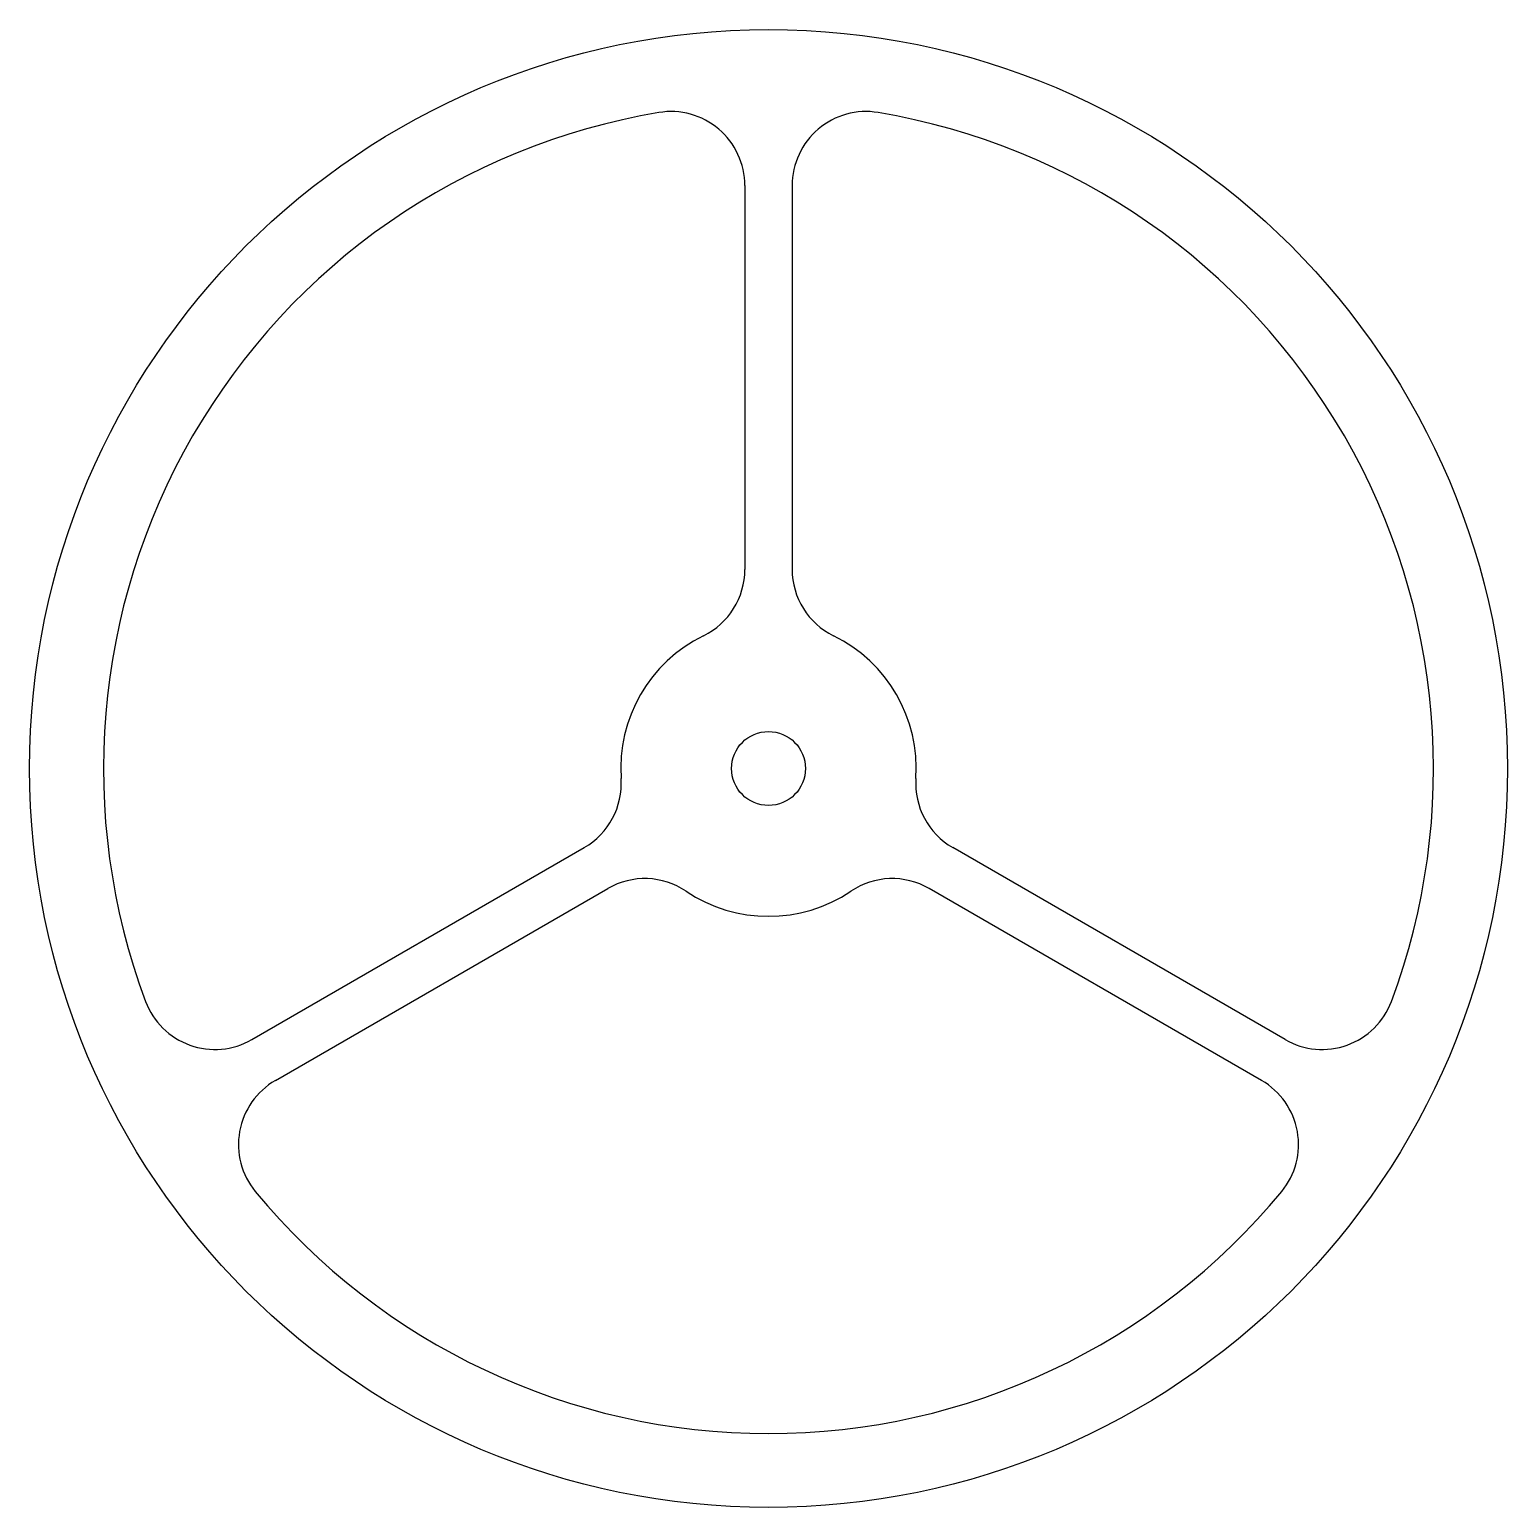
# Model space of a CAD drawing. Extents: x -2.5 to 2.5, y -2.5 to 2.5.
import ezdxf

# ---------------------------------------------------------------- set-up
doc = ezdxf.new("R2010")
doc.units = 0
doc.header["$MEASUREMENT"] = 0
doc.layers.add('MODELSKETCH_VISIBLE', color=7, linetype='CONTINUOUS')

msp = doc.modelspace()

# ---------------------------------------------------------------- linework, layer by layer
at = {"layer": 'MODELSKETCH_VISIBLE'}
for p, q in [((-0.08, 1.9726), (-0.08, 0.6735)), ((0.08, 1.9726), (0.08, 0.6735)), ((-1.7483, -0.917), (-0.6233, -0.2675)), ((1.7483, -0.917), (0.6233, -0.2675)), ((-1.6683, -1.0556), (-0.5433, -0.406)), ((1.6683, -1.0556), (0.5433, -0.406))]:
    msp.add_line(p, q, dxfattribs=at)
for radius in [2.5, 0.125]:
    msp.add_circle((0, 0), radius, dxfattribs=at)
for centre, radius, start, end in [((0, 0), 2.25, 99.4972, 200.5028), ((-0.33, 1.9726), 0.25, 0, 99.4972), ((0.33, 1.9726), 0.25, 80.5028, 180), ((0, 0), 2.25, 339.4972, 80.5028), ((-0.33, 0.6735), 0.25, 296.1039, 0), ((0.33, 0.6735), 0.25, 180, 243.8961), ((0, 0), 0.5, 116.1039, 183.8961), ((0, 0), 0.5, 356.1039, 63.8961), ((-0.7483, -0.051), 0.25, 300, 3.8961), ((0.7483, -0.051), 0.25, 176.1039, 240), ((-0.4183, -0.6225), 0.25, 56.1039, 120), ((0.4183, -0.6225), 0.25, 60, 123.8961), ((0, 0), 0.5, 236.1039, 303.8961), ((-1.8733, -0.7005), 0.25, 200.5028, 300), ((1.8733, -0.7005), 0.25, 240, 339.4972), ((-1.5433, -1.2721), 0.25, 120, 219.4972), ((1.5433, -1.2721), 0.25, 320.5028, 60), ((0, 0), 2.25, 219.4972, 320.5028)]:
    msp.add_arc(centre, radius, start, end, dxfattribs=at)

doc.saveas('drawing.dxf')
